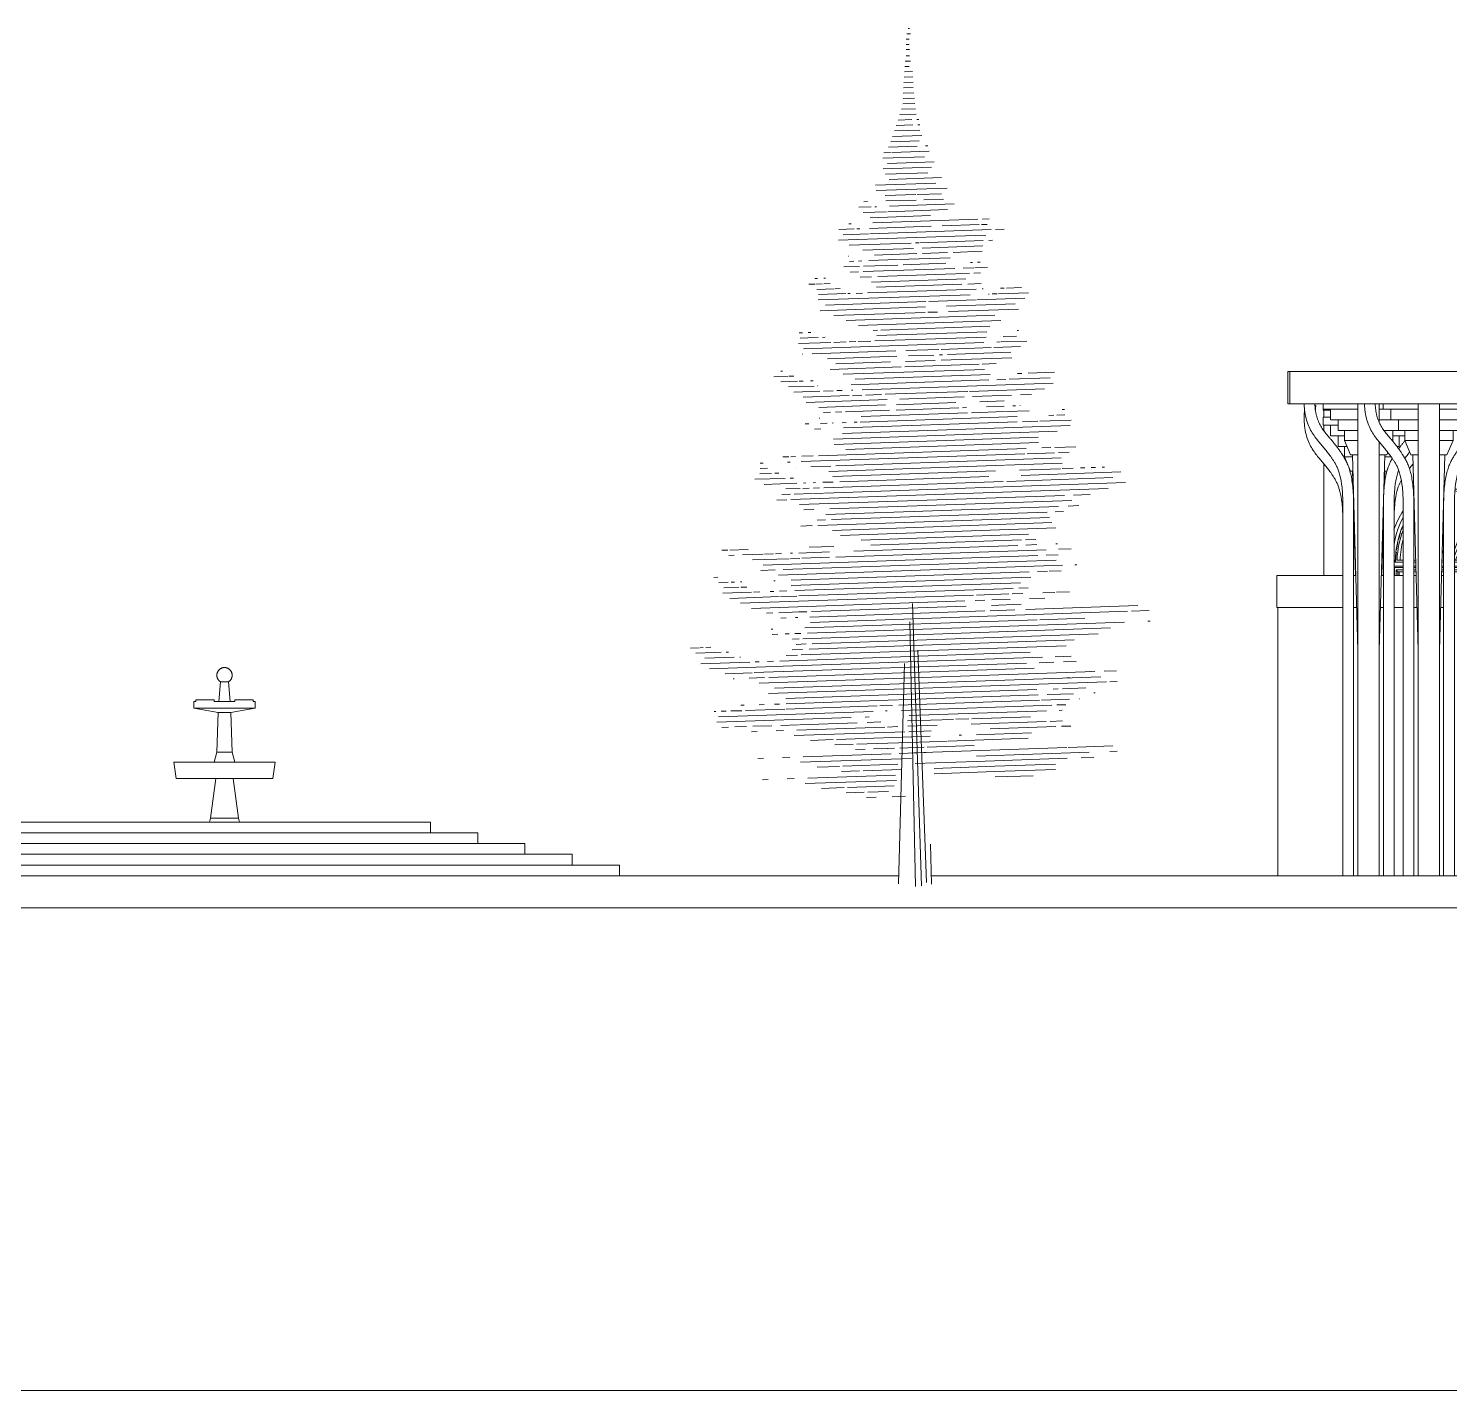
# Model space of a CAD drawing. Header units: millimetres. Extents: x -45912 to 51688, y -9036 to 14600.
# Drawn here: x -26400 to -13148, y -4800 to 7900 of the extents above; entities that cross this region are included whole.
import ezdxf

# ---------------------------------------------------------------- set-up
doc = ezdxf.new("R2010")
doc.units = ezdxf.units.MM
for name, color, linetype, lineweight in [('A-DETL-GENF', 92, 'Continuous', 9), ('A-DETL-THIN', 151, 'Continuous', 9), ('A-FLOR', 192, 'Continuous', 9), ('A-GENM', 13, 'Continuous', 9), ('A-GLAZ', 151, 'Continuous', 9), ('A-WALL', 113, 'Continuous', 9)]:
    doc.layers.add(name, color=color, linetype=linetype, lineweight=lineweight)

# ---------------------------------------------------------------- blocks, each defined once
blk = doc.blocks.new('Family7 - Family7-230587-South')
at = {"layer": 'A-GENM'}
for p, q in [((-14656, 4700), (-14637, 4700)), ((-14656, 4400), (-14656, 4700)), ((-14637, 4700), (10782, 4700)), ((-14637, 4400), (-14637, 4700)), ((10782, 4400), (10782, 4700)), ((-14637, 4400), (-14656, 4400)), ((7506, 4400), (-14637, 4400))]:
    blk.add_line(p, q, dxfattribs=at)
blk = doc.blocks.new('Family8 - COLUMN-V13-South')
at = {"layer": 'A-GENM'}
for p, q in [((-14394, 4383), (-14403, 4384)), ((-14328, 4400), (-14328, 4340)), ((-14328, 4276), (-14328, 4201)), ((-14326, 4340), (-14255, 4340)), ((-14255, 4276), (-14326, 4276)), ((-14257, 4340), (-14257, 4276)), ((-14187, 4201), (-14326, 4201)), ((-14257, 4201), (-14257, 4101)), ((-14129, 4101), (-14255, 4101)), ((-14188, 4101), (-14188, 4002)), ((-14106, 4002), (-14186, 4002)), ((-14128, 4002), (-14128, 3907)), ((-13566, 4101), (-13677, 4101)), ((-13620, 4002), (-13638, 4002)), ((-13618, 4002), (-13618, 4101)), ((-14128, 3907), (-14072, 3773)), ((-14053, 3907), (-14128, 3907)), ((-13692, 3907), (-13753, 3907)), ((-13694, 3868), (-13684, 3893)), ((-14054, 3773), (-14072, 3773)), ((-14048, 3596), (-14053, 3773)), ((-14053, 3773), (-14049, 3773)), ((-13757, 3628), (-13753, 3773)), ((-13757, 3773), (-13753, 3773)), ((-13734, 3773), (-13752, 3773)), ((-13734, 3773), (-13720, 3808)), ((-14026, 2800), (-14043, 3405)), ((-13780, 2800), (-13765, 3334))]:
    blk.add_line(p, q, dxfattribs=at)
blk.add_open_spline([(-14399, 4346), (-14398, 4358), (-14396, 4370), (-14394, 4383)], degree=3, dxfattribs=at)
for points, knots in [([(-14500, 4344), (-14505, 4297), (-14505, 4224), (-14492, 4132), (-14471, 4063), (-14444, 4004), (-14412, 3953), (-14378, 3909), (-14345, 3870), (-14314, 3834), (-14285, 3798), (-14261, 3766), (-14242, 3737), (-14227, 3715), (-14212, 3690), (-14192, 3651), (-14169, 3589), (-14148, 3478), (-14143, 3371), (-14143, 3306)], [-2.558815, -2.558815, -2.558815, -2.558815, -2.321029, -2.155241, -1.989453, -1.823666, -1.657878, -1.49209, -1.326302, -1.160515, -0.994727, -0.828939, -0.746045, -0.663151, -0.580257, -0.497363, -0.331576, -0.165788, 0, 0, 0, 0]), ([(-13523, 3798), (-13513, 3810), (-13502, 3824), (-13490, 3838), (-13489, 3840)], [0.9955545, 0.9955545, 0.9955545, 0.9955545, 1.1605145, 1.1879435, 1.1879435, 1.1879435, 1.1879435]), ([(-13665, 3306), (-13665, 3371), (-13660, 3478), (-13640, 3589), (-13617, 3650), (-13603, 3678), (-13598, 3686)], [0, 0, 0, 0, 0.1657878, 0.3315756, 0.4973634, 0.5716302, 0.5716302, 0.5716302, 0.5716302])]:
    blk.add_open_spline(points, degree=3, knots=knots, dxfattribs=at)
blk = doc.blocks.new('Family8 - COLUMN-V21-South')
at = {"layer": 'A-GENM'}
for p, q in [((4644, 4400), (4644, 4351)), ((5494, 4351), (5494, 4400)), ((4969, 4351), (4646, 4351)), ((4716, 4351), (4716, 4251)), ((4969, 4251), (4717, 4251)), ((4785, 4251), (4785, 4152)), ((5492, 4351), (5169, 4351)), ((5421, 4251), (5169, 4251)), ((5354, 4152), (5354, 4251)), ((5423, 4251), (5423, 4351)), ((4969, 4152), (4786, 4152)), ((4844, 4152), (4844, 4057)), ((5352, 4152), (5169, 4152)), ((5295, 4057), (5295, 4152)), ((4844, 4057), (4900, 3923)), ((4969, 4057), (4844, 4057)), ((5295, 4057), (5169, 4057)), ((5238, 3923), (5295, 4057)), ((4918, 3923), (4900, 3923)), ((4969, 2100), (4919, 3923)), ((4919, 3923), (4969, 3923)), ((5169, 2100), (5219, 3923)), ((5169, 3923), (5219, 3923)), ((5238, 3923), (5220, 3923)), ((4829, 3456), (4829, 0)), ((4929, 3456), (4929, 0)), ((4969, 0), (4969, 3456)), ((5169, 3456), (5169, 0)), ((5207, 3456), (5207, 0)), ((5307, 0), (5307, 3456))]:
    blk.add_line(p, q, dxfattribs=at)
for points, knots in [([(4468, 4400), (4469, 4387), (4471, 4347), (4481, 4282), (4501, 4213), (4529, 4154), (4560, 4103), (4594, 4059), (4627, 4020), (4658, 3984), (4687, 3948), (4711, 3916), (4730, 3887), (4745, 3865), (4761, 3840), (4781, 3801), (4804, 3739), (4824, 3628), (4829, 3521), (4829, 3456)], [-2.390716, -2.390716, -2.390716, -2.390716, -2.321029, -2.155241, -1.989453, -1.823666, -1.657878, -1.49209, -1.326302, -1.160515, -0.994727, -0.828939, -0.746045, -0.663151, -0.580257, -0.497363, -0.331576, -0.165788, 0, 0, 0, 0]), ([(4929, 3456), (4929, 3524), (4925, 3609), (4912, 3701), (4900, 3760), (4884, 3810), (4866, 3853), (4851, 3883), (4838, 3904), (4831, 3916), (4826, 3924), (4820, 3933), (4814, 3943), (4806, 3955), (4795, 3970), (4782, 3988), (4766, 4009), (4751, 4028), (4735, 4048), (4722, 4063), (4711, 4076), (4700, 4089), (4687, 4104), (4672, 4123), (4657, 4142), (4638, 4167), (4621, 4195), (4606, 4225), (4596, 4249), (4587, 4276), (4580, 4305), (4574, 4337), (4570, 4369), (4569, 4390), (4568, 4400)], [0, 0, 0, 0, 0.165788, 0.248682, 0.331576, 0.414469, 0.497363, 0.580257, 0.621704, 0.663151, 0.683875, 0.704598, 0.746045, 0.787492, 0.828939, 0.911833, 0.994727, 1.077621, 1.160515, 1.243408, 1.284855, 1.326302, 1.409196, 1.49209, 1.574984, 1.657878, 1.823666, 1.90656, 1.989453, 2.072347, 2.155241, 2.238135, 2.321029, 2.384771, 2.384771, 2.384771, 2.384771]), ([(4969, 3456), (4969, 3521), (4969, 3628), (4969, 3739), (4969, 3801), (4969, 3840), (4969, 3865), (4969, 3887), (4969, 3916), (4969, 3948), (4969, 3984), (4969, 4020), (4969, 4059), (4969, 4103), (4969, 4154), (4969, 4213), (4969, 4282), (4969, 4347), (4969, 4387), (4969, 4400)], [0, 0, 0, 0, 0.165788, 0.331576, 0.497363, 0.580257, 0.663151, 0.746045, 0.828939, 0.994727, 1.160515, 1.326302, 1.49209, 1.657878, 1.823666, 1.989453, 2.155241, 2.321029, 2.390716, 2.390716, 2.390716, 2.390716]), ([(5169, 4400), (5169, 4387), (5169, 4347), (5169, 4282), (5169, 4213), (5169, 4154), (5169, 4103), (5169, 4059), (5169, 4020), (5169, 3984), (5169, 3948), (5169, 3916), (5169, 3887), (5169, 3865), (5169, 3840), (5169, 3801), (5169, 3739), (5169, 3628), (5169, 3521), (5169, 3456)], [-2.390716, -2.390716, -2.390716, -2.390716, -2.321029, -2.155241, -1.989453, -1.823666, -1.657878, -1.49209, -1.326302, -1.160515, -0.994727, -0.828939, -0.746045, -0.663151, -0.580257, -0.497363, -0.331576, -0.165788, 0, 0, 0, 0]), ([(5568, 4400), (5568, 4390), (5566, 4369), (5563, 4337), (5557, 4305), (5549, 4276), (5540, 4249), (5530, 4225), (5515, 4195), (5498, 4167), (5480, 4142), (5465, 4123), (5449, 4104), (5436, 4089), (5425, 4076), (5415, 4063), (5401, 4048), (5386, 4028), (5370, 4009), (5354, 3988), (5341, 3970), (5331, 3955), (5323, 3943), (5316, 3933), (5311, 3924), (5305, 3916), (5298, 3904), (5286, 3883), (5270, 3853), (5252, 3810), (5237, 3760), (5224, 3701), (5211, 3609), (5207, 3524), (5207, 3456)], [-2.384771, -2.384771, -2.384771, -2.384771, -2.321029, -2.238135, -2.155241, -2.072347, -1.989453, -1.90656, -1.823666, -1.657878, -1.574984, -1.49209, -1.409196, -1.326302, -1.284855, -1.243408, -1.160515, -1.077621, -0.994727, -0.911833, -0.828939, -0.787492, -0.746045, -0.704598, -0.683875, -0.663151, -0.621704, -0.580257, -0.497363, -0.414469, -0.331576, -0.248682, -0.165788, 0, 0, 0, 0]), ([(5307, 3456), (5307, 3521), (5313, 3628), (5333, 3739), (5356, 3801), (5376, 3840), (5391, 3865), (5406, 3887), (5425, 3916), (5449, 3948), (5478, 3984), (5509, 4020), (5542, 4059), (5576, 4103), (5608, 4154), (5635, 4213), (5656, 4282), (5665, 4347), (5668, 4387), (5668, 4400)], [0, 0, 0, 0, 0.165788, 0.331576, 0.497363, 0.580257, 0.663151, 0.746045, 0.828939, 0.994727, 1.160515, 1.326302, 1.49209, 1.657878, 1.823666, 1.989453, 2.155241, 2.321029, 2.390716, 2.390716, 2.390716, 2.390716])]:
    blk.add_open_spline(points, degree=3, knots=knots, dxfattribs=at)
blk = doc.blocks.new('Family8 - COLUMN-V22-South')
at = {"layer": 'A-GENM'}
for p, q in [((-14328, 4400), (-14328, 4351)), ((-14003, 4351), (-14326, 4351)), ((-14257, 4351), (-14257, 4251)), ((-14003, 4251), (-14255, 4251)), ((-14188, 4251), (-14188, 4152)), ((-13765, 4351), (-13803, 4351)), ((-13692, 4251), (-13803, 4251)), ((-14003, 4152), (-14186, 4152)), ((-14128, 4152), (-14128, 4057)), ((-13623, 4152), (-13760, 4152)), ((-13678, 4057), (-13678, 4152)), ((-14128, 4057), (-14072, 3923)), ((-14003, 4057), (-14128, 4057)), ((-13678, 4057), (-13682, 4057)), ((-13679, 4053), (-13678, 4057)), ((-14054, 3923), (-14072, 3923)), ((-14003, 2100), (-14053, 3923)), ((-14053, 3923), (-14003, 3923)), ((-13803, 2100), (-13753, 3923)), ((-13803, 3923), (-13753, 3923)), ((-13734, 3923), (-13752, 3923)), ((-13734, 3923), (-13724, 3948)), ((-14143, 3456), (-14143, 0)), ((-14043, 3456), (-14043, 0)), ((-14003, 0), (-14003, 3456)), ((-13803, 3456), (-13803, 0)), ((-13765, 3456), (-13765, 0)), ((-13665, 0), (-13665, 3456))]:
    blk.add_line(p, q, dxfattribs=at)
for points, knots in [([(-14504, 4400), (-14504, 4387), (-14501, 4347), (-14492, 4282), (-14471, 4213), (-14444, 4154), (-14412, 4103), (-14378, 4059), (-14345, 4020), (-14314, 3984), (-14285, 3948), (-14261, 3916), (-14242, 3887), (-14227, 3865), (-14212, 3840), (-14192, 3801), (-14169, 3739), (-14148, 3628), (-14143, 3521), (-14143, 3456)], [-2.390716, -2.390716, -2.390716, -2.390716, -2.321029, -2.155241, -1.989453, -1.823666, -1.657878, -1.49209, -1.326302, -1.160515, -0.994727, -0.828939, -0.746045, -0.663151, -0.580257, -0.497363, -0.331576, -0.165788, 0, 0, 0, 0]), ([(-14043, 3456), (-14043, 3524), (-14047, 3609), (-14060, 3701), (-14073, 3760), (-14088, 3810), (-14106, 3853), (-14122, 3883), (-14134, 3904), (-14141, 3916), (-14147, 3924), (-14152, 3933), (-14159, 3943), (-14167, 3955), (-14177, 3970), (-14190, 3988), (-14206, 4009), (-14222, 4028), (-14237, 4048), (-14250, 4063), (-14261, 4076), (-14272, 4089), (-14285, 4104), (-14301, 4123), (-14315, 4142), (-14334, 4167), (-14351, 4195), (-14366, 4225), (-14376, 4249), (-14385, 4276), (-14393, 4305), (-14399, 4337), (-14402, 4369), (-14404, 4390), (-14404, 4400)], [0, 0, 0, 0, 0.165788, 0.248682, 0.331576, 0.414469, 0.497363, 0.580257, 0.621704, 0.663151, 0.683875, 0.704598, 0.746045, 0.787492, 0.828939, 0.911833, 0.994727, 1.077621, 1.160515, 1.243408, 1.284855, 1.326302, 1.409196, 1.49209, 1.574984, 1.657878, 1.823666, 1.90656, 1.989453, 2.072347, 2.155241, 2.238135, 2.321029, 2.384771, 2.384771, 2.384771, 2.384771]), ([(-14003, 3456), (-14003, 3521), (-14003, 3628), (-14003, 3739), (-14003, 3801), (-14003, 3840), (-14003, 3865), (-14003, 3887), (-14003, 3916), (-14003, 3948), (-14003, 3984), (-14003, 4020), (-14003, 4059), (-14003, 4103), (-14003, 4154), (-14003, 4213), (-14003, 4282), (-14003, 4347), (-14003, 4387), (-14003, 4400)], [0, 0, 0, 0, 0.165788, 0.331576, 0.497363, 0.580257, 0.663151, 0.746045, 0.828939, 0.994727, 1.160515, 1.326302, 1.49209, 1.657878, 1.823666, 1.989453, 2.155241, 2.321029, 2.390716, 2.390716, 2.390716, 2.390716]), ([(-13803, 4400), (-13803, 4387), (-13803, 4347), (-13803, 4286), (-13803, 4243), (-13803, 4224)], [-2.3907161, -2.3907161, -2.3907161, -2.3907161, -2.3210291, -2.1552413, -2.0135275, -2.0135275, -2.0135275, -2.0135275]), ([(-13803, 4044), (-13803, 4036), (-13803, 4015), (-13803, 3984), (-13803, 3948), (-13803, 3916), (-13803, 3887), (-13803, 3865), (-13803, 3840), (-13803, 3801), (-13803, 3739), (-13803, 3628), (-13803, 3521), (-13803, 3456)], [-1.427553, -1.427553, -1.427553, -1.427553, -1.326302, -1.160515, -0.994727, -0.828939, -0.746045, -0.663151, -0.580257, -0.497363, -0.331576, -0.165788, 0, 0, 0, 0]), ([(-13565, 4054), (-13567, 4052), (-13574, 4043), (-13586, 4028), (-13602, 4009), (-13614, 3993), (-13621, 3983), (-13623, 3981)], [-1.1892498, -1.1892498, -1.1892498, -1.1892498, -1.1605145, -1.0776206, -0.9947267, -0.9118328, -0.8842015, -0.8842015, -0.8842015, -0.8842015]), ([(-13682, 3891), (-13683, 3890), (-13689, 3878), (-13702, 3853), (-13720, 3810), (-13736, 3760), (-13748, 3701), (-13761, 3609), (-13765, 3524), (-13765, 3456)], [-0.5866275, -0.5866275, -0.5866275, -0.5866275, -0.5802573, -0.4973634, -0.4144695, -0.3315756, -0.2486817, -0.1657878, 0, 0, 0, 0]), ([(-13564, 3891), (-13560, 3897), (-13546, 3917), (-13532, 3936), (-13522, 3949), (-13521, 3949)], [0.7600866, 0.7600866, 0.7600866, 0.7600866, 0.828939, 0.9947267, 1.0036882, 1.0036882, 1.0036882, 1.0036882]), ([(-13665, 3456), (-13665, 3521), (-13660, 3628), (-13642, 3724), (-13628, 3768), (-13623, 3782)], [0, 0, 0, 0, 0.1657878, 0.3315756, 0.4292452, 0.4292452, 0.4292452, 0.4292452])]:
    blk.add_open_spline(points, degree=3, knots=knots, dxfattribs=at)
blk = doc.blocks.new('water view - water view-248773-South')
at = {"layer": 'A-GENM'}
for p, q in [((-24609, 1809), (-24623, 1623)), ((-24609, 1809), (-24533, 1809)), ((-24520, 1623), (-24533, 1809)), ((-24856, 1623), (-24856, 1563)), ((-24839, 1623), (-24856, 1623)), ((-24839, 1640), (-24839, 1623)), ((-24668, 1640), (-24839, 1640)), ((-24668, 1623), (-24668, 1640)), ((-24475, 1623), (-24668, 1623)), ((-24475, 1640), (-24475, 1623)), ((-24303, 1640), (-24475, 1640)), ((-24303, 1623), (-24303, 1640)), ((-24286, 1623), (-24303, 1623)), ((-24286, 1563), (-24286, 1623)), ((-24856, 1563), (-24630, 1521)), ((-24286, 1563), (-24856, 1563)), ((-24630, 1521), (-24643, 1153)), ((-24512, 1521), (-24630, 1521)), ((-24512, 1521), (-24286, 1563)), ((-24499, 1153), (-24512, 1521)), ((-24643, 1153), (-24667, 1059)), ((-24499, 1153), (-24643, 1153)), ((-24476, 1059), (-24499, 1153)), ((-25045, 1059), (-25021, 906)), ((-24098, 1059), (-25045, 1059)), ((-24122, 906), (-24098, 1059)), ((-24122, 906), (-25021, 906)), ((-24652, 906), (-24702, 538)), ((-24441, 538), (-24490, 906)), ((-24702, 538), (-24711, 500)), ((-24441, 538), (-24702, 538)), ((-24431, 500), (-24441, 538)), ((-26933, 400), (-22210, 400)), ((-26933, 300), (-26933, 400)), ((-26493, 500), (-22650, 500)), ((-26493, 400), (-26493, 500)), ((-22650, 400), (-22650, 500)), ((-22210, 300), (-22210, 400)), ((-27127, 300), (-21770, 300)), ((-21770, 200), (-21770, 300)), ((-27127, 200), (-21329, 200)), ((-21329, 100), (-21329, 200)), ((-27127, 100), (-20889, 100)), ((-20889, 0), (-20889, 100))]:
    blk.add_line(p, q, dxfattribs=at)
at = {"layer": 'A-GENM', "flags": 128}
for points in [[(-24609, 1809), (-24612, 1810), (-24614, 1812), (-24616, 1814), (-24619, 1815), (-24621, 1817), (-24623, 1819), (-24625, 1822), (-24627, 1824), (-24628, 1826), (-24630, 1828), (-24632, 1831), (-24633, 1833), (-24634, 1836), (-24636, 1838), (-24637, 1841), (-24638, 1843), (-24639, 1846), (-24640, 1849), (-24641, 1852), (-24641, 1854), (-24642, 1857), (-24642, 1860), (-24643, 1863), (-24643, 1866), (-24643, 1869), (-24643, 1871), (-24643, 1874), (-24642, 1877), (-24642, 1880), (-24642, 1883), (-24641, 1886), (-24640, 1888), (-24639, 1891), (-24638, 1894), (-24637, 1896), (-24636, 1899), (-24635, 1902), (-24634, 1904), (-24632, 1907), (-24631, 1909), (-24629, 1911), (-24627, 1914), (-24626, 1916), (-24624, 1918), (-24622, 1920), (-24620, 1922), (-24617, 1924), (-24615, 1926), (-24613, 1927), (-24611, 1929), (-24608, 1931), (-24606, 1932), (-24603, 1933), (-24600, 1935), (-24598, 1936), (-24595, 1937), (-24592, 1938), (-24590, 1938), (-24587, 1939), (-24584, 1940), (-24581, 1940), (-24578, 1940), (-24576, 1941), (-24573, 1941), (-24571, 1941)], [(-24571, 1941), (-24568, 1941), (-24566, 1941), (-24563, 1940), (-24560, 1940), (-24557, 1939), (-24554, 1939), (-24552, 1938), (-24549, 1937), (-24546, 1936), (-24543, 1935), (-24541, 1934), (-24538, 1933), (-24536, 1931), (-24533, 1930), (-24531, 1928), (-24529, 1927), (-24526, 1925), (-24524, 1923), (-24522, 1921), (-24520, 1919), (-24518, 1917), (-24516, 1915), (-24514, 1913), (-24513, 1910), (-24511, 1908), (-24510, 1905), (-24508, 1903), (-24507, 1900), (-24506, 1898), (-24505, 1895), (-24504, 1892), (-24503, 1890), (-24502, 1887), (-24501, 1884), (-24501, 1881), (-24500, 1879), (-24500, 1876), (-24500, 1873), (-24500, 1870), (-24500, 1867), (-24500, 1864), (-24500, 1861), (-24501, 1859), (-24501, 1856), (-24502, 1853), (-24502, 1850), (-24503, 1847), (-24504, 1845), (-24505, 1842), (-24506, 1839), (-24507, 1837), (-24509, 1834), (-24510, 1832), (-24512, 1829), (-24513, 1827), (-24515, 1825), (-24517, 1823), (-24519, 1820), (-24521, 1818), (-24523, 1816), (-24525, 1815), (-24527, 1813), (-24530, 1811), (-24532, 1809), (-24533, 1809)]]:
    blk.add_lwpolyline(points, dxfattribs=at)
blk = doc.blocks.new('Arched _2_ - Arched _2_ 3-253363-South')
at = {"layer": 'A-GLAZ'}
for p, q in [((-12914, 3507), (-13103, 3043)), ((-13103, 2983), (-12895, 3492)), ((-12876, 3472), (-13092, 2943)), ((-13203, 3062), (-13214, 3089)), ((-13212, 3152), (-13203, 3130)), ((-13581, 2925), (-13654, 2925)), ((-13581, 2943), (-13637, 2943)), ((-13464, 2943), (-13481, 2943)), ((-13464, 2925), (-13481, 2925)), ((-13203, 2943), (-13218, 2943)), ((-13203, 2925), (-13218, 2925)), ((-13215, 3033), (-13203, 3002)), ((-12661, 2943), (-13103, 2943)), ((-12659, 2925), (-13103, 2925)), ((-13665, 2885), (-13581, 2885)), ((-13662, 2874), (-13665, 2883)), ((-13662, 2800), (-13662, 2874)), ((-13581, 2874), (-13662, 2874)), ((-13630, 2835), (-13647, 2852)), ((-13647, 2852), (-13647, 2800)), ((-13581, 2852), (-13647, 2852)), ((-13630, 2835), (-13630, 2800)), ((-13581, 2835), (-13630, 2835)), ((-13618, 2800), (-13618, 2835)), ((-13481, 2885), (-13463, 2885)), ((-13462, 2874), (-13481, 2874)), ((-13462, 2852), (-13481, 2852)), ((-13461, 2835), (-13481, 2835)), ((-13203, 2835), (-13221, 2835)), ((-13203, 2874), (-13220, 2874)), ((-13203, 2852), (-13220, 2852)), ((-13219, 2885), (-13203, 2885)), ((-13103, 2885), (-12658, 2885)), ((-12659, 2874), (-13103, 2874)), ((-12675, 2852), (-13103, 2852)), ((-12683, 2835), (-13103, 2835)), ((-12675, 2852), (-12683, 2835)), ((-12683, 2800), (-12683, 2835)), ((-12675, 2800), (-12675, 2852)), ((-12658, 2876), (-12659, 2874)), ((-12659, 2874), (-12659, 2800))]:
    blk.add_line(p, q, dxfattribs=at)
for centre, major_axis, start_param, end_param in [((-13149, 2900), (0, 710), 0.096368, 0.101412), ((-13153, 2900), (0, 710), 0.089187, 0.094206), ((-13149, 2900), (0, 692), 0.101292, 0.105054), ((-13121, 2900), (0, 692), 0.158618, 0.162041), ((-13153, 2900), (0, 750), 0.075922, 0.087097), ((-13149, 2900), (0, 692), 5.781265, 6.179197), ((-13149, 2900), (0, 710), 6.140392, 6.179169), ((-13153, 2900), (0, 710), 5.37019, 6.172222), ((-13149, 2900), (0, 710), 6.02823, 6.038142), ((-13153, 2900), (0, 750), 0.664397, 0.669995), ((-13149, 2900), (0, 692), 4.774568, 5.737909), ((-13153, 2900), (0, 750), 0.942478, 1.312972), ((-13153, 2900), (0, 710), 0.706291, 0.714629), ((-13121, 2900), (0, 692), 0.811809, 0.827009), ((-13149, 2900), (0, 692), 0.736201, 0.746955), ((-13153, 2900), (0, 710), 1.023719, 1.535578), ((-13149, 2900), (0, 692), 1.084986, 1.508618), ((-13149, 2900), (0, 710), 1.141886, 1.232289), ((-13149, 2900), (0, 710), 1.038942, 1.094835), ((-13149, 2900), (0, 710), 1.272765, 1.37586), ((-13121, 2900), (0, 692), 1.224425, 1.508618), ((-13149, 2900), (0, 710), 1.403828, 1.535578)]:
    blk.add_ellipse(centre, major_axis=major_axis, ratio=0.707107, start_param=start_param, end_param=end_param, dxfattribs=at)
blk = doc.blocks.new('Baum _12_ - Ansicht - Baum _12_ - Ansicht-259043-South')
at = {"layer": 'A-DETL-GENF'}
for p, q in [((-18175, 7850), (-18209, 7849)), ((-18184, 7900), (-18196, 7899)), ((-18184, 7703), (-18216, 7702)), ((-18186, 7800), (-18215, 7799)), ((-18186, 7750), (-18215, 7749)), ((-18175, 7595), (-18224, 7594)), ((-18184, 7645), (-18215, 7644)), ((-18153, 7449), (-18235, 7446)), ((-18155, 7497), (-18231, 7494)), ((-18186, 7546), (-18228, 7544)), ((-18143, 7300), (-18242, 7297)), ((-18149, 7350), (-18240, 7347)), ((-18151, 7399), (-18238, 7396)), ((-18133, 7200), (-18246, 7196)), ((-18138, 7250), (-18244, 7246)), ((-18177, 7249), (-18189, 7248)), ((-18177, 7249), (-18189, 7248)), ((-18161, 7050), (-18291, 7045)), ((-18122, 7101), (-18275, 7096)), ((-18127, 7151), (-18258, 7147)), ((-18096, 7052), (-18114, 7052)), ((-18068, 6903), (-18341, 6893)), ((-18086, 6952), (-18324, 6944)), ((-18152, 7000), (-18308, 6995)), ((-18087, 7002), (-18105, 7002)), ((-18111, 6801), (-18380, 6792)), ((-18093, 6852), (-18357, 6843)), ((-18012, 6805), (-18036, 6804)), ((-18044, 6704), (-18432, 6690)), ((-18361, 6743), (-18422, 6740)), ((-17954, 6657), (-18389, 6642)), ((-18002, 6755), (-18349, 6743)), ((-17979, 6606), (-18431, 6590)), ((-18012, 6555), (-18408, 6541)), ((-17887, 6509), (-18373, 6492)), ((-17937, 6457), (-18502, 6437)), ((-17832, 6411), (-18494, 6388)), ((-18541, 6236), (-18656, 6232)), ((-18577, 6285), (-18611, 6283)), ((-18491, 6238), (-18506, 6237)), ((-18125, 6350), (-18410, 6341)), ((-18123, 6300), (-18405, 6291)), ((-17767, 6263), (-18369, 6242)), ((-17885, 6359), (-18111, 6351)), ((-17867, 6309), (-18049, 6303)), ((-18398, 6191), (-18615, 6183)), ((-17987, 6155), (-18551, 6135)), ((-17548, 6120), (-18526, 6086)), ((-17831, 6211), (-18385, 6191)), ((-17441, 6124), (-17504, 6122)), ((-18699, 6030), (-18842, 6025)), ((-18565, 5985), (-18803, 5976)), ((-18728, 6079), (-18750, 6078)), ((-18648, 6032), (-18675, 6031)), ((-17982, 6055), (-18557, 6035)), ((-17423, 6025), (-18555, 5985)), ((-17533, 6071), (-17880, 6059)), ((-17473, 5973), (-17757, 5963)), ((-17461, 6073), (-17513, 6072)), ((-17301, 6029), (-17381, 6026)), ((-17757, 5963), (-18845, 5925)), ((-18168, 5899), (-18748, 5878)), ((-18146, 5849), (-18619, 5833)), ((-18098, 5901), (-18128, 5900)), ((-17496, 5922), (-18086, 5901)), ((-17499, 5872), (-18067, 5852)), ((-17409, 5925), (-17443, 5924)), ((-18754, 5778), (-18755, 5778)), ((-18754, 5778), (-18755, 5778)), ((-18703, 5730), (-18744, 5728)), ((-18629, 5732), (-18661, 5731)), ((-18295, 5744), (-18562, 5735)), ((-18117, 5800), (-18511, 5786)), ((-17804, 5761), (-18286, 5744)), ((-17844, 5710), (-18243, 5696)), ((-17831, 5810), (-18064, 5802)), ((-17506, 5822), (-17776, 5812)), ((-17597, 5718), (-17616, 5718)), ((-17526, 5721), (-17550, 5720)), ((-19041, 5568), (-19068, 5567)), ((-19041, 5568), (-19068, 5567)), ((-18966, 5570), (-18984, 5570)), ((-18966, 5570), (-18984, 5570)), ((-18651, 5681), (-18796, 5676)), ((-18661, 5631), (-18736, 5628)), ((-18539, 5585), (-18645, 5582)), ((-17761, 5663), (-18615, 5633)), ((-18293, 5694), (-18612, 5683)), ((-17660, 5566), (-18538, 5535)), ((-17759, 5613), (-18479, 5587)), ((-17624, 5617), (-17751, 5613)), ((-17585, 5669), (-17683, 5665)), ((-17521, 5621), (-17584, 5619)), ((-17458, 5673), (-17576, 5669)), ((-19066, 5517), (-19122, 5515)), ((-19066, 5517), (-19122, 5515)), ((-18997, 5519), (-19058, 5517)), ((-18997, 5519), (-19058, 5517)), ((-18885, 5473), (-19047, 5467)), ((-18885, 5473), (-19047, 5467)), ((-18925, 5522), (-18982, 5520)), ((-18925, 5522), (-18982, 5520)), ((-18829, 5475), (-18878, 5473)), ((-17563, 5469), (-18575, 5434)), ((-17697, 5515), (-18493, 5487)), ((-17515, 5521), (-17641, 5517)), ((-17496, 5472), (-17507, 5471)), ((-17075, 5436), (-17355, 5426)), ((-17300, 5478), (-17335, 5477)), ((-17141, 5484), (-17278, 5479)), ((-17619, 5417), (-19036, 5368)), ((-18777, 5427), (-19031, 5418)), ((-18035, 5303), (-19016, 5268)), ((-18032, 5353), (-18968, 5320)), ((-18737, 5428), (-18758, 5428)), ((-18623, 5432), (-18680, 5430)), ((-17569, 5369), (-18003, 5354)), ((-17199, 5332), (-17838, 5309)), ((-17107, 5385), (-17555, 5369)), ((-17441, 5423), (-17446, 5423)), ((-17441, 5423), (-17446, 5423)), ((-17367, 5426), (-17413, 5424)), ((-18039, 5252), (-18890, 5223)), ((-17389, 5225), (-18773, 5177)), ((-17333, 5177), (-18660, 5131)), ((-17922, 5256), (-18014, 5253)), ((-17167, 5283), (-17820, 5260)), ((-19182, 5062), (-19212, 5061)), ((-19103, 5065), (-19130, 5064)), ((-18483, 5087), (-18523, 5085)), ((-17462, 5072), (-18490, 5036)), ((-17434, 5123), (-18452, 5088)), ((-17166, 5083), (-17180, 5082)), ((-18918, 4971), (-19219, 4961)), ((-19131, 5014), (-19202, 5012)), ((-17492, 4971), (-19172, 4913)), ((-19037, 5017), (-19131, 5014)), ((-18970, 5020), (-18995, 5019)), ((-18773, 4977), (-18890, 4972)), ((-18683, 4980), (-18746, 4977)), ((-18545, 4985), (-18662, 4980)), ((-17469, 5022), (-18506, 4986)), ((-17910, 4907), (-18219, 4896)), ((-17423, 4924), (-17890, 4907)), ((-17150, 4933), (-17396, 4925)), ((-17337, 4977), (-17368, 4976)), ((-17338, 5027), (-17340, 5027)), ((-17338, 5027), (-17340, 5027)), ((-17091, 4985), (-17329, 4977)), ((-17185, 5032), (-17311, 5028)), ((-19179, 4862), (-19181, 4862)), ((-19179, 4862), (-19181, 4862)), ((-18312, 4893), (-19092, 4865)), ((-18302, 4843), (-18950, 4820)), ((-18360, 4791), (-18872, 4773)), ((-17944, 4805), (-18221, 4796)), ((-17958, 4855), (-18194, 4847)), ((-17877, 4858), (-17905, 4857)), ((-17231, 4830), (-17888, 4807)), ((-17240, 4880), (-17831, 4859)), ((-17375, 4775), (-17505, 4771)), ((-19315, 4657), (-19449, 4653)), ((-19368, 4705), (-19385, 4705)), ((-19261, 4659), (-19306, 4658)), ((-19294, 4708), (-19294, 4708)), ((-19294, 4708), (-19294, 4708)), ((-18262, 4744), (-18923, 4721)), ((-17483, 4721), (-18803, 4675)), ((-17432, 4673), (-18690, 4629)), ((-17535, 4770), (-18228, 4745)), ((-16871, 4643), (-17254, 4629)), ((-17135, 4683), (-17178, 4682)), ((-16831, 4694), (-17078, 4685)), ((-19229, 4610), (-19384, 4605)), ((-19073, 4566), (-19313, 4557)), ((-19020, 4517), (-19263, 4509)), ((-19175, 4612), (-19213, 4611)), ((-19081, 4615), (-19107, 4615)), ((-19039, 4567), (-19041, 4567)), ((-19039, 4567), (-19041, 4567)), ((-18897, 4522), (-18986, 4519)), ((-18813, 4525), (-18860, 4523)), ((-17444, 4623), (-18728, 4578)), ((-18711, 4528), (-18725, 4528)), ((-16845, 4593), (-18624, 4531)), ((-17641, 4516), (-18411, 4489)), ((-16925, 4541), (-17623, 4516)), ((-17285, 4628), (-17370, 4625)), ((-18748, 4477), (-19176, 4462)), ((-18392, 4439), (-19147, 4413)), ((-18409, 4389), (-19028, 4367)), ((-18627, 4481), (-18715, 4478)), ((-18444, 4488), (-18594, 4482)), ((-17753, 4412), (-18304, 4392)), ((-17774, 4461), (-18275, 4443)), ((-17675, 4464), (-17767, 4461)), ((-17232, 4480), (-17597, 4467)), ((-17302, 4427), (-17527, 4419)), ((-17301, 4377), (-17467, 4372)), ((-17197, 4381), (-17219, 4380)), ((-17151, 4383), (-17153, 4382)), ((-17151, 4383), (-17153, 4382)), ((-17046, 4486), (-17149, 4483)), ((-19019, 4267), (-19027, 4267)), ((-18922, 4321), (-18985, 4318)), ((-18814, 4324), (-18874, 4322)), ((-18369, 4340), (-18782, 4326)), ((-17179, 4281), (-18643, 4230)), ((-17642, 4315), (-18635, 4281)), ((-17723, 4363), (-18309, 4342)), ((-17653, 4365), (-17689, 4364)), ((-17299, 4327), (-17607, 4317)), ((-17069, 4335), (-17288, 4328)), ((-16675, 4249), (-16968, 4239)), ((-16675, 4249), (-16968, 4239)), ((-16839, 4293), (-16886, 4292)), ((-16736, 4297), (-16809, 4294)), ((-16738, 4347), (-16761, 4346)), ((-19122, 4214), (-19158, 4212)), ((-19012, 4167), (-19071, 4165)), ((-18953, 4220), (-19013, 4217)), ((-18895, 4222), (-18906, 4221)), ((-17068, 4135), (-18893, 4071)), ((-18774, 4226), (-18812, 4224)), ((-16685, 4199), (-18809, 4124)), ((-17180, 4231), (-18799, 4175)), ((-18673, 4229), (-18701, 4228)), ((-16986, 4238), (-17130, 4233)), ((-16808, 4144), (-17062, 4135)), ((-17096, 3984), (-19034, 3916)), ((-16985, 4088), (-18885, 4022)), ((-16982, 4038), (-18778, 3975)), ((-16867, 3992), (-16951, 3989)), ((-16634, 4000), (-16830, 3993)), ((-19548, 3848), (-19576, 3847)), ((-19309, 3907), (-19365, 3905)), ((-19297, 3857), (-19321, 3856)), ((-19248, 3909), (-19290, 3907)), ((-17107, 3934), (-19194, 3861)), ((-19083, 3915), (-19189, 3911)), ((-16771, 3895), (-18870, 3822)), ((-16761, 3846), (-17288, 3827)), ((-16833, 3943), (-17088, 3934)), ((-16694, 3948), (-16794, 3945)), ((-19470, 3751), (-19579, 3747)), ((-19509, 3800), (-19575, 3797)), ((-19401, 3753), (-19440, 3752)), ((-19233, 3809), (-19235, 3809)), ((-19233, 3809), (-19235, 3809)), ((-18919, 3820), (-19104, 3814)), ((-17298, 3827), (-18937, 3770)), ((-17383, 3774), (-18899, 3721)), ((-17444, 3722), (-18833, 3673)), ((-16287, 3712), (-17276, 3677)), ((-16775, 3795), (-17157, 3782)), ((-16214, 3765), (-17142, 3732)), ((-16658, 3799), (-16761, 3796)), ((-16550, 3803), (-16589, 3802)), ((-16448, 3806), (-16491, 3805)), ((-16364, 3809), (-16388, 3809)), ((-19343, 3705), (-19626, 3696)), ((-19235, 3659), (-19540, 3648)), ((-19204, 3610), (-19337, 3606)), ((-19266, 3708), (-19297, 3707)), ((-16330, 3610), (-19289, 3507)), ((-19119, 3613), (-19178, 3611)), ((-19151, 3662), (-19173, 3661)), ((-19060, 3665), (-19081, 3664)), ((-19023, 3616), (-19080, 3615)), ((-18897, 3671), (-18991, 3668)), ((-17312, 3676), (-18984, 3618)), ((-16170, 3666), (-18977, 3568)), ((-19329, 3506), (-19421, 3502)), ((-19294, 3557), (-19373, 3554)), ((-19088, 3564), (-19260, 3558)), ((-16738, 3546), (-19211, 3460)), ((-18987, 3568), (-19078, 3565)), ((-16671, 3498), (-18926, 3420)), ((-16604, 3451), (-16703, 3447)), ((-16500, 3554), (-16654, 3549)), ((-19076, 3414), (-19170, 3411)), ((-18968, 3318), (-19046, 3315)), ((-16879, 3341), (-19040, 3266)), ((-16793, 3444), (-18965, 3368)), ((-16901, 3390), (-18910, 3320)), ((-16749, 3396), (-16827, 3393)), ((-19091, 3264), (-19196, 3260)), ((-16858, 3292), (-18902, 3220)), ((-16820, 3243), (-18827, 3173)), ((-17074, 3184), (-18635, 3130)), ((-18889, 3071), (-19119, 3063)), ((-17173, 3080), (-18704, 3027)), ((-17138, 3132), (-18546, 3083)), ((-17007, 3136), (-17103, 3133)), ((-16997, 3087), (-17098, 3083)), ((-16803, 3093), (-16818, 3093)), ((-19877, 3036), (-19934, 3034)), ((-19819, 2988), (-19868, 2986)), ((-19687, 3043), (-19860, 3037)), ((-19547, 2998), (-19741, 2991)), ((-19306, 2956), (-19648, 2944)), ((-16986, 2987), (-19549, 2897)), ((-19452, 3001), (-19537, 2998)), ((-19379, 3003), (-19432, 3002)), ((-16817, 2943), (-19362, 2854)), ((-19276, 3007), (-19295, 3006)), ((-19207, 2959), (-19293, 2956)), ((-18931, 3019), (-19215, 3009)), ((-18931, 2969), (-19187, 2960)), ((-16909, 3040), (-18872, 2971)), ((-16798, 2993), (-16909, 2990)), ((-16675, 3048), (-16796, 3044)), ((-19435, 2851), (-19571, 2847)), ((-16756, 2895), (-19405, 2802)), ((-17052, 2784), (-19287, 2706)), ((-17068, 2834), (-19286, 2756)), ((-16897, 2840), (-16990, 2837)), ((-16769, 2844), (-16880, 2841)), ((-16622, 2900), (-16643, 2899)), ((-19971, 2783), (-20008, 2781)), ((-19876, 2736), (-19961, 2733)), ((-19776, 2689), (-19914, 2684)), ((-19815, 2738), (-19847, 2737)), ((-19748, 2740), (-19759, 2740)), ((-19702, 2692), (-19758, 2690)), ((-19450, 2651), (-19484, 2649)), ((-19435, 2751), (-19448, 2751)), ((-19328, 2655), (-19395, 2653)), ((-17149, 2731), (-19252, 2658)), ((-17217, 2679), (-19217, 2609)), ((-17076, 2684), (-17163, 2680)), ((-19656, 2643), (-19925, 2634)), ((-19398, 2602), (-19860, 2586)), ((-17587, 2616), (-19759, 2540)), ((-17668, 2563), (-19658, 2493)), ((-19578, 2646), (-19638, 2644)), ((-19233, 2608), (-19386, 2603)), ((-18156, 2539), (-18072, -93)), ((-17480, 2569), (-17572, 2566)), ((-17259, 2627), (-17558, 2617)), ((-17142, 2531), (-17419, 2521)), ((-17245, 2577), (-17416, 2572)), ((-17128, 2632), (-17225, 2628)), ((-16056, 2519), (-17098, 2483)), ((-16922, 2589), (-17064, 2584)), ((-16830, 2642), (-16940, 2638)), ((-16692, 2647), (-16814, 2643)), ((-19458, 2450), (-19516, 2448)), ((-19217, 2459), (-19403, 2452)), ((-19333, 2405), (-19384, 2403)), ((-19225, 2408), (-19247, 2408)), ((-19141, 2461), (-19217, 2459)), ((-16994, 2386), (-19159, 2310)), ((-17481, 2469), (-19113, 2412)), ((-16151, 2466), (-19106, 2362)), ((-17655, 2513), (-19097, 2463)), ((-17203, 2479), (-17433, 2471)), ((-16549, 2402), (-16968, 2387)), ((-15948, 2473), (-16114, 2467)), ((-19459, 2300), (-19474, 2299)), ((-19305, 2255), (-19342, 2254)), ((-19198, 2259), (-19254, 2257)), ((-16311, 2310), (-19179, 2210)), ((-16179, 2364), (-19135, 2261)), ((-16425, 2256), (-19090, 2163)), ((-18180, 2367), (-18127, -100)), ((-15941, 2373), (-15961, 2372)), ((-15941, 2373), (-15961, 2372)), ((-20146, 2126), (-20226, 2123)), ((-20107, 2127), (-20135, 2126)), ((-20036, 2130), (-20084, 2128)), ((-19413, 2252), (-19463, 2250)), ((-19213, 2208), (-19275, 2206)), ((-19148, 2161), (-19242, 2157)), ((-16723, 2145), (-19194, 2059)), ((-16648, 2198), (-19121, 2112)), ((-20004, 2081), (-20177, 2075)), ((-19768, 1989), (-20129, 1976)), ((-19820, 2037), (-20092, 2028)), ((-19941, 2083), (-20004, 2081)), ((-19872, 2085), (-19892, 2085)), ((-19674, 1992), (-19768, 1989)), ((-19760, 2039), (-19765, 2039)), ((-19586, 1995), (-19622, 1994)), ((-19452, 2000), (-19507, 1998)), ((-17060, 2083), (-19394, 2002)), ((-16945, 2037), (-19362, 1953)), ((-19228, 2058), (-19333, 2054)), ((-19181, 2110), (-19279, 2106)), ((-18105, 2102), (-18025, -64)), ((-16838, 1991), (-16976, 1986)), ((-16676, 2047), (-16827, 2042)), ((-16631, 1998), (-16748, 1994)), ((-19526, 1947), (-20049, 1929)), ((-19650, 1893), (-19902, 1884)), ((-17094, 1982), (-19633, 1894)), ((-16455, 1904), (-19587, 1795)), ((-19362, 1953), (-19526, 1947)), ((-17021, 1935), (-19497, 1848)), ((-16399, 1856), (-19444, 1750)), ((-18232, 1980), (-18288, -77)), ((-16695, 1896), (-16696, 1896)), ((-16695, 1896), (-16696, 1896)), ((-16490, 1903), (-16492, 1903)), ((-16490, 1903), (-16492, 1903)), ((-16255, 1911), (-16370, 1907)), ((-19819, 1837), (-19829, 1837)), ((-19537, 1847), (-19680, 1842)), ((-16346, 1808), (-19499, 1698)), ((-16995, 1735), (-19336, 1654)), ((-16798, 1742), (-16845, 1741)), ((-16539, 1751), (-16756, 1744)), ((-16685, 1846), (-16716, 1845)), ((-16685, 1846), (-16716, 1845)), ((-16248, 1812), (-16315, 1809)), ((-19540, 1596), (-19586, 1595)), ((-19397, 1601), (-19444, 1600)), ((-18295, 1640), (-19334, 1604)), ((-16983, 1686), (-18285, 1640)), ((-16983, 1686), (-18285, 1640)), ((-16971, 1636), (-18284, 1590)), ((-16691, 1646), (-16953, 1637)), ((-16776, 1693), (-16899, 1689)), ((-16726, 1595), (-16810, 1592)), ((-16656, 1697), (-16776, 1693)), ((-16598, 1649), (-16601, 1649)), ((-16598, 1649), (-16601, 1649)), ((-16452, 1704), (-16466, 1704)), ((-16452, 1704), (-16466, 1704)), ((-19989, 1531), (-20004, 1530)), ((-18728, 1475), (-19981, 1431)), ((-18522, 1532), (-19965, 1482)), ((-19894, 1534), (-19939, 1533)), ((-19748, 1539), (-19851, 1536)), ((-19726, 1590), (-19756, 1589)), ((-19346, 1553), (-19713, 1540)), ((-18486, 1583), (-19333, 1554)), ((-18559, 1481), (-18598, 1479)), ((-18343, 1588), (-18460, 1584)), ((-18392, 1536), (-18409, 1536)), ((-16858, 1590), (-18259, 1541)), ((-17775, 1458), (-18201, 1443)), ((-16906, 1538), (-18186, 1494)), ((-17631, 1463), (-17753, 1459)), ((-17055, 1483), (-17602, 1464)), ((-16761, 1543), (-16789, 1542)), ((-19873, 1385), (-19934, 1383)), ((-19703, 1391), (-19814, 1387)), ((-19605, 1344), (-19658, 1342)), ((-19469, 1399), (-19645, 1393)), ((-19360, 1353), (-19428, 1350)), ((-19219, 1407), (-19384, 1402)), ((-18226, 1342), (-19258, 1306)), ((-18415, 1386), (-19235, 1357)), ((-18672, 1427), (-19211, 1408)), ((-18452, 1434), (-18579, 1430)), ((-18292, 1390), (-18390, 1386)), ((-17927, 1403), (-18199, 1393)), ((-17981, 1351), (-18191, 1343)), ((-16909, 1438), (-17608, 1414)), ((-17046, 1333), (-17559, 1315)), ((-16818, 1391), (-17433, 1370)), ((-16757, 1443), (-16871, 1439)), ((-16680, 1396), (-16767, 1393)), ((-18895, 1269), (-19106, 1261)), ((-18708, 1225), (-18879, 1219)), ((-17992, 1300), (-18866, 1270)), ((-17998, 1250), (-18674, 1226)), ((-18048, 1198), (-18273, 1190)), ((-16717, 1195), (-18142, 1145)), ((-17582, 1214), (-18020, 1199)), ((-17834, 1256), (-17998, 1250)), ((-17078, 1282), (-17823, 1256)), ((-17698, 1310), (-17722, 1310)), ((-16287, 1210), (-16705, 1195)), ((-16287, 1210), (-16705, 1195)), ((-19545, 1096), (-19599, 1094)), ((-19545, 1096), (-19599, 1094)), ((-19301, 1104), (-19368, 1102)), ((-19301, 1104), (-19368, 1102)), ((-18166, 1094), (-19199, 1058)), ((-18356, 1137), (-19175, 1109)), ((-18598, 1179), (-18688, 1176)), ((-18393, 1186), (-18520, 1182)), ((-18323, 1189), (-18448, 1184)), ((-18029, 1149), (-18279, 1140)), ((-17563, 1065), (-18130, 1045)), ((-16713, 1095), (-17563, 1065)), ((-16713, 1095), (-17563, 1065)), ((-16507, 1152), (-17558, 1115)), ((-16507, 1152), (-17558, 1115)), ((-16465, 1103), (-16582, 1099)), ((-16465, 1103), (-16582, 1099)), ((-16248, 1161), (-16315, 1159)), ((-16248, 1161), (-16315, 1159)), ((-18313, 939), (-19132, 910)), ((-18836, 1020), (-19046, 1013)), ((-18649, 977), (-18819, 971)), ((-18293, 1039), (-18806, 1022)), ((-18259, 991), (-18615, 978)), ((-17389, 1021), (-17955, 1001)), ((-17387, 971), (-17953, 951)), ((-16822, 1041), (-17389, 1021)), ((-16822, 1041), (-17389, 1021)), ((-16821, 991), (-17387, 971)), ((-16821, 991), (-17387, 971)), ((-17030, 933), (-17385, 921)), ((-17030, 933), (-17385, 921)), ((-19502, 897), (-19556, 895)), ((-19502, 897), (-19556, 895)), ((-19258, 906), (-19325, 903)), ((-19258, 906), (-19325, 903)), ((-18305, 889), (-19156, 859)), ((-18793, 822), (-19003, 814)), ((-18327, 838), (-18763, 823)), ((-18606, 778), (-18776, 772)), ((-18495, 732), (-18586, 729)), ((-18380, 786), (-18572, 779)), ((-18221, 742), (-18345, 737)), ((-17987, 295), (-17979, -79))]:
    blk.add_line(p, q, dxfattribs=at)

msp = doc.modelspace()

# ---------------------------------------------------------------- linework, layer by layer
at = {"layer": 'A-DETL-THIN'}
for p, q in [((51688, -300), (-45912, -300)), ((-45912, -4800), (51688, -4800))]:
    msp.add_line(p, q, dxfattribs=at)
at = {"layer": 'A-FLOR'}
for p, q in [((-14760, 2800), (-14143, 2800)), ((-14760, 2800), (-14760, 2500)), ((-14043, 2800), (-14022, 2800)), ((-13784, 2800), (-13765, 2800)), ((-13665, 2800), (-13581, 2800)), ((-13481, 2800), (-13460, 2800)), ((-13222, 2800), (-13203, 2800)), ((-14143, 2500), (-14760, 2500)), ((-44616, 0), (-18285, 0)), ((-17980, 0), (50119, 0))]:
    msp.add_line(p, q, dxfattribs=at)
at = {"layer": 'A-WALL'}
for p, q in [((-14319, 4340), (-14319, 4276)), ((-14319, 4201), (-14319, 4147)), ((-14319, 3840), (-14319, 2800)), ((-14750, 2500), (-14750, 0)), ((-14014, 2500), (-14043, 2500)), ((-13765, 2500), (-13792, 2500)), ((-13581, 2500), (-13665, 2500)), ((-13452, 2500), (-13481, 2500)), ((-13203, 2500), (-13230, 2500))]:
    msp.add_line(p, q, dxfattribs=at)
for start_param, end_param in [(0.008549, 0.020025), (0.584198, 0.589153), (0.835834, 1.123614)]:
    msp.add_ellipse((-13188, 2900), major_axis=(0, 750), ratio=0.707107, start_param=start_param, end_param=end_param, dxfattribs=at)

# ---------------------------------------------------------------- block references
at = {"layer": 'A-DETL-GENF'}
msp.add_blockref('Baum _12_ - Ansicht - Baum _12_ - Ansicht-259043-South', (0, 0), dxfattribs=at)
at = {"layer": 'A-GENM'}
for name, p in [('Family7 - Family7-230587-South', (0, 0)), ('Family8 - COLUMN-V13-South', (0, 0)), ('Family8 - COLUMN-V22-South', (0, 0)), ('Family8 - COLUMN-V21-South', (-18410, 0)), ('water view - water view-248773-South', (0, 0))]:
    msp.add_blockref(name, p, dxfattribs=at)
at = {"layer": 'A-GLAZ'}
msp.add_blockref('Arched _2_ - Arched _2_ 3-253363-South', (0, 0), dxfattribs=at)

doc.saveas('drawing.dxf')
